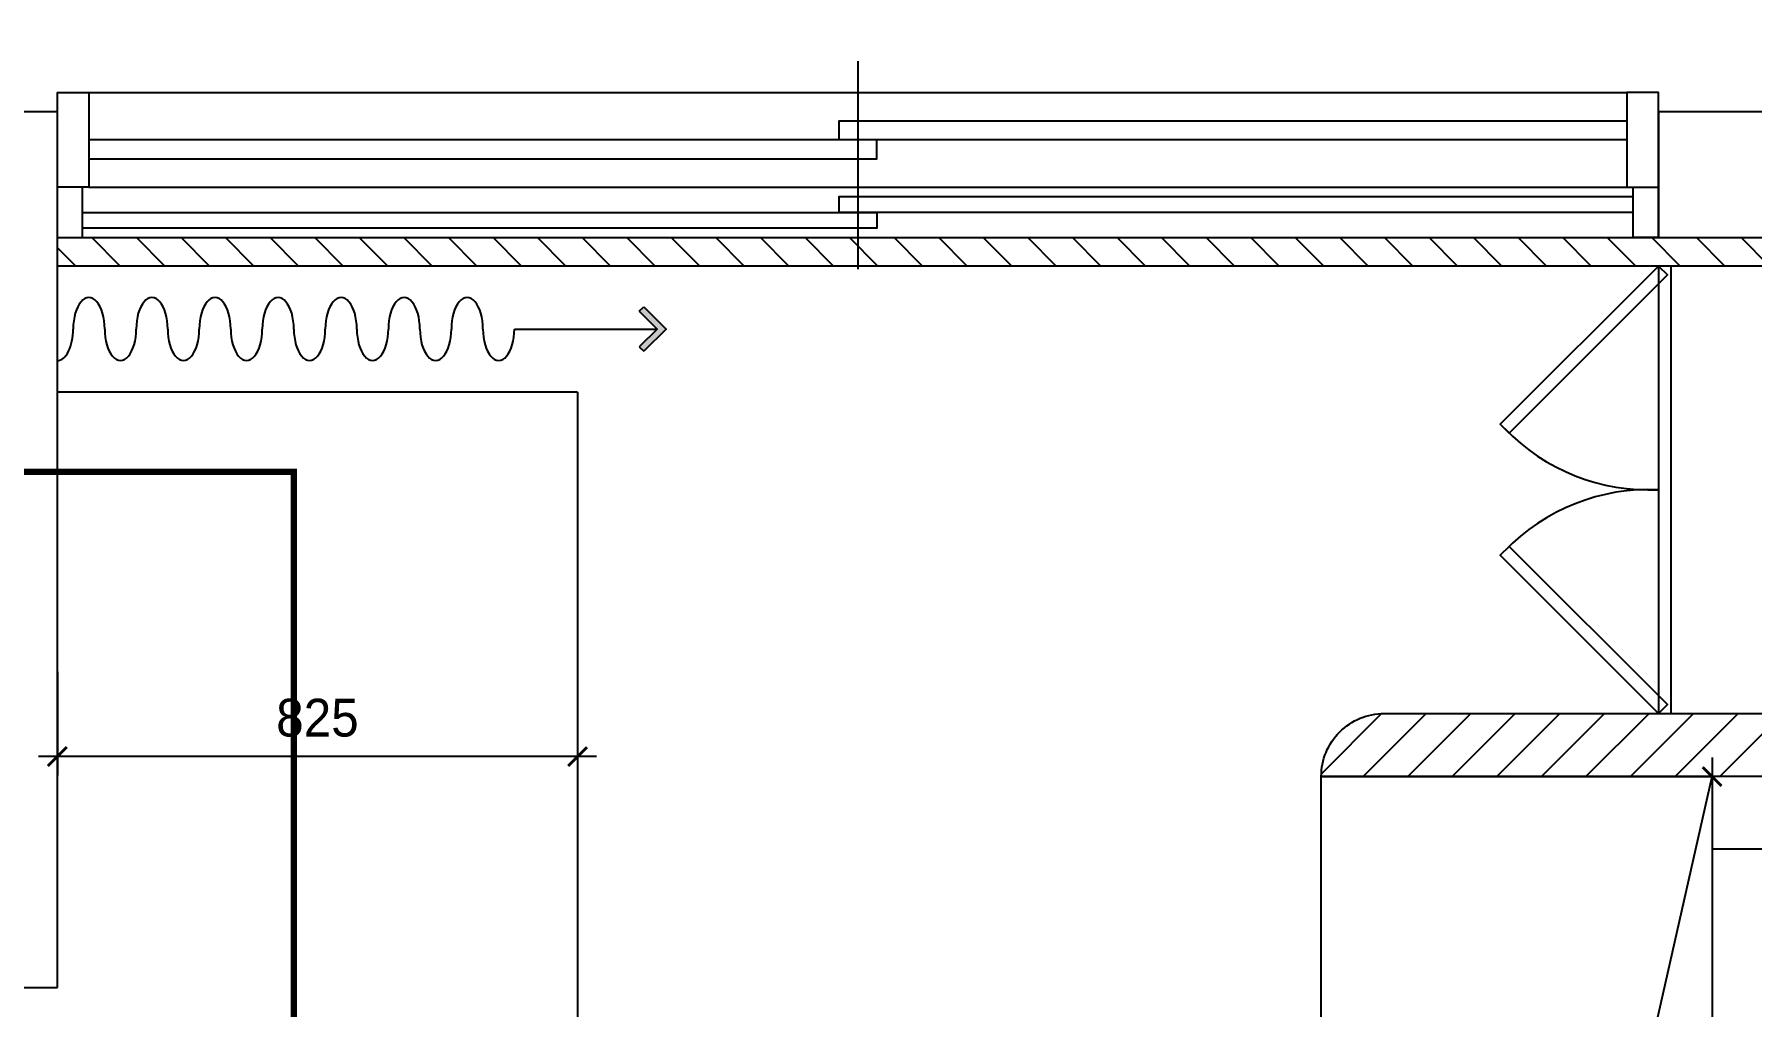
# Model space of a CAD drawing. Header units: millimetres. Extents: x 145965 to 228269, y 99354 to 115204.
# Drawn here: x 179586 to 182311, y 110619 to 112162 of the extents above; entities that cross this region are included whole.
import ezdxf

# ---------------------------------------------------------------- set-up
doc = ezdxf.new("R2010")
doc.units = ezdxf.units.MM
doc.header["$LTSCALE"] = 50
doc.linetypes.add('HID', pattern=[2.5, 1.5, -1])
for name, color, linetype in [('01. F-소품', 3, 'Continuous'), ('03-WAL NEW', 3, 'Continuous'), ('06-FUR', 6, 'Continuous'), ('3.기호.계단선', 30, 'Continuous'), ('RC-LIGHT', 7, 'Continuous'), ('벽1', 2, 'Continuous'), ('창호', 4, 'Continuous'), ('틀', 8, 'Continuous')]:
    doc.layers.add(name, color=color, linetype=linetype)
doc.styles.add('HY 울릉도 L', font='')
doc.styles.get('HY 울릉도 L').set_extended_font_data('HY울릉도L')
doc.dimstyles.new('30', dxfattribs={"dimscale": 30, "dimtxt": 2, "dimasz": 1, "dimexe": 1, "dimexo": 1, "dimgap": 1, "dimtad": 1, "dimdec": 0, "dimrnd": 0.05, "dimdsep": 46, "dimlunit": 6, "dimtxsty": 'HY 울릉도 L', "dimblk": 'ARCHTICK', "dimcen": 2.5, "dimdle": 1, "dimclrd": 133, "dimclre": 133, "dimclrt": 30, "dimadec": 0, "dimazin": 0, "dimtfac": 1, "dimtdec": 0, "dimtix": 1, "dimtmove": 2, "dimatfit": 3, "dimldrblk": 'ARCHTICK', "dimfxl": 1, "dimlwd": -1, "dimlwe": -1, "dimarcsym": 0})

# ---------------------------------------------------------------- blocks, each defined once
blk = doc.blocks.new('vidaisejh')
at = {"layer": '벽1'}
for p, q in [((158047.9, 71832.3), (158122.9, 71832.3)), ((158122.9, 71632.3), (158122.9, 71832.3)), ((160662.9, 71832.3), (161527.9, 71832.3)), ((160662.9, 71632.3), (160662.9, 71832.3)), ((158122.9, 70442.3), (158122.9, 71632.3)), ((160662.9, 71632.3), (161327.9, 71632.3)), ((160747.9, 70662.3), (160747.9, 68032.3)), ((160747.9, 70662.3), (161117.9, 70662.3)), ((158047.9, 70442.3), (158122.9, 70442.3))]:
    blk.add_line(p, q, dxfattribs=at)
at = {"layer": '창호'}
for p, q in [((159392.9, 71912.3), (159392.9, 71582.3)), ((158172.9, 71862.3), (160612.9, 71862.3)), ((158172.9, 71712.3), (160612.9, 71712.3)), ((158162.9, 71632.3), (160622.9, 71632.3))]:
    blk.add_line(p, q, dxfattribs=at)
for points in [[(158122.9, 71632.3), (158122.9, 71862.3), (158172.9, 71862.3), (158172.9, 71712.3), (158122.9, 71712.3)], [(160662.9, 71632.3), (160662.9, 71862.3), (160612.9, 71862.3), (160612.9, 71712.3), (160662.9, 71712.3)], [(160612.9, 71787.3), (159362.9, 71787.3), (159362.9, 71817.3), (160612.9, 71817.3)], [(158172.9, 71757.3), (159422.9, 71757.3), (159422.9, 71787.3), (158172.9, 71787.3)], [(158122.9, 71632.3), (158162.9, 71632.3), (158162.9, 71712.3)], [(160662.9, 71632.3), (160622.9, 71632.3), (160622.9, 71712.3)], [(160622.9, 71672.3), (159362.9, 71672.3), (159362.9, 71697.3), (160622.9, 71697.3)], [(158162.9, 71672.3), (159422.9, 71672.3), (159422.9, 71647.3), (158162.9, 71647.3)]]:
    blk.add_lwpolyline(points, dxfattribs=at)
at = {"layer": '틀'}
for p, q in [((158122.9, 71632.3), (158122.9, 71832.3)), ((160662.9, 71832.3), (160662.9, 71632.3))]:
    blk.add_line(p, q, dxfattribs=at)
blk = doc.blocks.new('_ArchTick')
at = {"color": 0, "linetype": 'ByBlock', "const_width": 0.15}
blk.add_lwpolyline([(-0.5, -0.5), (0.5, 0.5)], dxfattribs=at)
blk = doc.blocks.new('*D697')
at = {"layer": '06-FUR', "color": 133}
for p, q in [((182247.9, 111014.4), (182247.9, 108209.4)), ((182217.9, 110984.4), (182217.9, 110984.4)), ((182217.9, 108239.4), (182217.9, 108239.4))]:
    blk.add_line(p, q, dxfattribs=at)
at = {"layer": 'Defpoints', "color": 0}
for p in [(182247.9, 110984.4), (182247.9, 108239.4), (182247.9, 108239.4)]:
    blk.add_point(p, dxfattribs=at)
at = {"layer": '06-FUR', "color": 133, "xscale": 30, "yscale": 30, "zscale": 30}
for p, rotation in [((182247.9, 110984.4), 90), ((182247.9, 108239.4), 270)]:
    blk.add_blockref('_ArchTick', p, dxfattribs=dict(at, rotation=rotation))
at = {"layer": '06-FUR', "color": 30, "insert": (182182, 109611.9), "char_height": 60, "attachment_point": 5, "rotation": 90, "style": 'HY 울릉도 L'}
blk.add_mtext('2,745', dxfattribs=at)
blk = doc.blocks.new('*D829')
at = {"layer": '06-FUR', "color": 133}
for p, q in [((179622.9, 111150.5), (179622.9, 110986.1)), ((180447.9, 111150.5), (180447.9, 110986.1)), ((180477.9, 111016.1), (179592.9, 111016.1))]:
    blk.add_line(p, q, dxfattribs=at)
at = {"layer": 'Defpoints', "color": 0}
for p in [(179622.9, 111180.5), (180447.9, 111180.5), (179622.9, 111016.1)]:
    blk.add_point(p, dxfattribs=at)
at = {"layer": '06-FUR', "color": 133, "xscale": 30, "yscale": 30, "zscale": 30, "rotation": 180}
blk.add_blockref('_ArchTick', (179622.9, 111016.1), dxfattribs=at)
at = {"layer": '06-FUR', "color": 133, "xscale": 30, "yscale": 30, "zscale": 30}
blk.add_blockref('_ArchTick', (180447.9, 111016.1), dxfattribs=at)
at = {"layer": '06-FUR', "color": 30, "insert": (180035.4, 111077.4), "char_height": 60, "attachment_point": 5, "style": 'HY 울릉도 L'}
blk.add_mtext('825', dxfattribs=at)
blk = doc.blocks.new('FFSFDF')
at = {"layer": '01. F-소품'}
blk.add_hatch(color=8, dxfattribs=at).paths.add_polyline_path([(1567672.9, 1746751.1), (1567679.9, 1746744.1), (1567715.3, 1746779.4), (1567679.9, 1746814.8), (1567672.9, 1746807.7), (1567701.2, 1746779.4)])
at = {"layer": '01. F-소품', "color": 8}
for p, q in [((1567672.9, 1746807.7), (1567679.9, 1746814.8)), ((1567474.8, 1746779.4), (1567701.2, 1746779.4)), ((1567672.9, 1746751.1), (1567679.9, 1746744.1))]:
    blk.add_line(p, q, dxfattribs=at)
for points in [[(1567672.9, 1746807.7), (1567701.2, 1746779.4), (1567672.9, 1746751.1)], [(1567679.9, 1746814.8), (1567715.3, 1746779.4), (1567679.9, 1746744.1)]]:
    blk.add_lwpolyline(points, dxfattribs=at)
for centre, start_param, end_param in [((1566799.8, 1746779.4), 1.570796, 4.712389), ((1566899.8, 1746779.4), 1.570796, 4.712389), ((1566999.8, 1746779.4), 1.570796, 4.712389), ((1567099.8, 1746779.4), 1.570796, 4.712389), ((1567199.8, 1746779.4), 1.570796, 4.712389), ((1567299.8, 1746779.4), 1.570796, 4.712389), ((1567399.8, 1746779.4), 1.570796, 4.712389), ((1566749.8, 1746779.4), 6.283185, 7.853982), ((1566849.8, 1746779.4), 4.712389, 7.853982), ((1566949.8, 1746779.4), 4.712389, 7.853982), ((1567049.8, 1746779.4), 4.712389, 7.853982), ((1567149.8, 1746779.4), 4.712389, 7.853982), ((1567249.8, 1746779.4), 4.712389, 7.853982), ((1567349.8, 1746779.4), 4.712389, 7.853982), ((1567449.8, 1746779.4), 4.712389, 7.853982)]:
    blk.add_ellipse(centre, major_axis=(0, -50), ratio=0.5, start_param=start_param, end_param=end_param, dxfattribs=at)

msp = doc.modelspace()

# ---------------------------------------------------------------- hatches: boundary and pattern name
at = {"layer": '03-WAL NEW'}
h = msp.add_hatch(dxfattribs=at)
h.set_pattern_fill('_USER', color=256, scale=50, angle=45, pattern_type=0)
h.set_pattern_definition([(45, (178473.953, 107905.51), (-35.35534, 35.35534), [])])
h.paths.add_polyline_path([(181727.9, 111084.4), (182617.9, 111084.4), (182617.9, 110984.4), (181627.9, 110984.4), (181627.9, 110984.4, -0.414214)])
at = {"layer": '3.기호.계단선', "transparency": 33554687}
h = msp.add_hatch(dxfattribs=at)
h.set_pattern_fill('_USER', color=256, scale=50, angle=315, style=0, pattern_type=0)
h.set_pattern_definition([(315, (21500, 40207.184), (35.355339, 35.355339), [])])
h.paths.add_polyline_path([(179622.9, 111839.4), (182827.9, 111839.4), (182827.9, 111084.4), (182782.9, 111084.4), (182782.9, 111794.4), (179622.9, 111794.4)])

# ---------------------------------------------------------------- linework, layer by layer
at = {"layer": '03-WAL NEW'}
msp.add_lwpolyline([(181727.9, 111084.4), (182617.9, 111084.4), (182617.9, 110984.4), (181627.9, 110984.4), (181627.9, 110984.4, -0.414214)], format="xyb", close=True, dxfattribs=at)
at = {"layer": '06-FUR'}
msp.add_line((181627.9, 108239.4), (182247.9, 110984.4), dxfattribs=at)
for points in [[(182162.9, 111794.4), (182177, 111780.3), (181926, 111529.3), (181911.9, 111543.4)], [(182162.9, 111084.4), (182182.9, 111084.4), (182182.9, 111794.4), (182162.9, 111794.4)], [(182162.9, 111084.4), (182177, 111098.6), (181926, 111349.6), (181911.9, 111335.5)], [(181627.9, 110984.4), (182247.9, 110984.4), (182247.9, 108239.4), (181627.9, 108239.4)]]:
    msp.add_lwpolyline(points, close=True, dxfattribs=at)
for centre, start, end in [((182148.6, 111758.9), 224.1041, 272.5665), ((182148.6, 111120), 87.4335, 135.8959)]:
    msp.add_arc(centre, 319.8, start, end, dxfattribs=at)
at = {"layer": '3.기호.계단선', "linetype": 'HID', "const_width": 10}
msp.add_lwpolyline([(179997.9, 110588.8), (179997.9, 111467.6), (176158.9, 111467.6), (176158.9, 112156.9), (172992.3, 112156.9)], dxfattribs=at)
at = {"layer": '3.기호.계단선'}
msp.add_lwpolyline([(179622.9, 111839.4), (182827.9, 111839.4), (182827.9, 111084.4), (182782.9, 111084.4), (182782.9, 111794.4), (179622.9, 111794.4), (179622.9, 111839.4)], dxfattribs=at)
at = {"layer": 'RC-LIGHT'}
for q in [(179622.9, 111594.4), (180447.9, 108239.4)]:
    msp.add_line((180447.9, 111594.4), q, dxfattribs=at)

# ---------------------------------------------------------------- block references
msp.add_blockref('vidaisejh', (21500, 40207.2))
at = {"color": 0}
msp.add_blockref('FFSFDF', (-1387126.9, -1635085), dxfattribs=at)

# ---------------------------------------------------------------- dimensions: what is measured, and where the dimension line sits
at = {"layer": '06-FUR'}
dim = msp.add_linear_dim(base=(179622.9, 111016.1), p1=(180447.9, 111180.5), p2=(179622.9, 111180.5), dimstyle='30', dxfattribs=at)
dim.commit()
dim.dimension.update_dxf_attribs({"geometry": '*D829', "text_midpoint": (180035.4, 111077.4)})
dim = msp.add_linear_dim(base=(182247.9, 108239.4), p1=(182247.9, 110984.4), p2=(182247.9, 108239.4), angle=90, dimstyle='30', dxfattribs=at)
dim.commit()
dim.dimension.update_dxf_attribs({"geometry": '*D697', "text_midpoint": (182182, 109611.9)})

doc.saveas('drawing.dxf')
